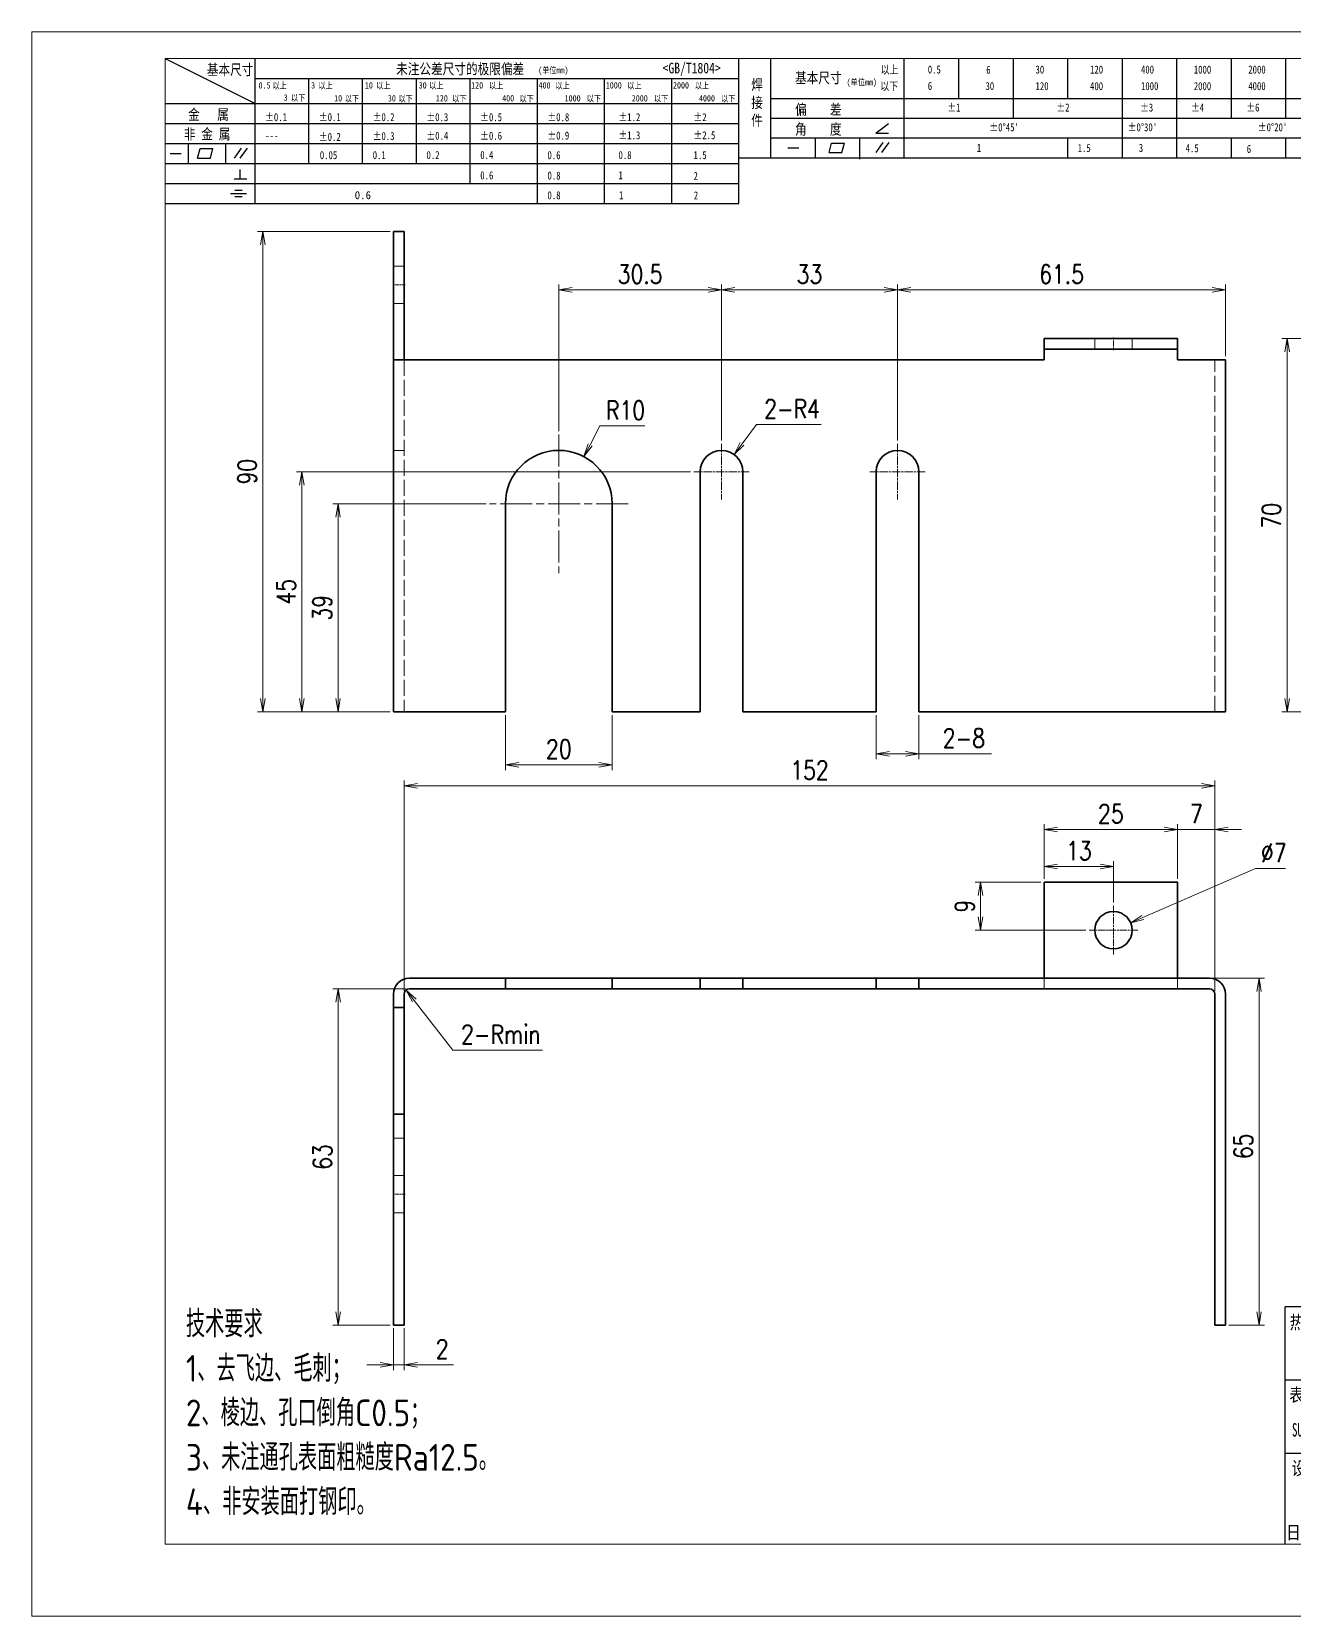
# Model space of a CAD drawing. Header units: inches. Extents: x 269 to 10986, y 1043 to 4337.
# Drawn here: x 8702.2 to 8938.9, y 3497.4 to 3794.4 of the extents above; entities that cross this region are included whole.
import ezdxf
from ezdxf.enums import TextEntityAlignment as Align

# ---------------------------------------------------------------- set-up
doc = ezdxf.new("R2010")
doc.units = ezdxf.units.IN
doc.header["$MEASUREMENT"] = 0
doc.linetypes.add('AM_ISO02W050x2', pattern=[3.75, 3, -0.75])
doc.linetypes.add('AM_ISO08W050x2', pattern=[9, 6, -0.75, 1.5, -0.75])
for name, color, linetype, lineweight in [('中心线', 2, 'AM_ISO08W050x2', 18), ('图框', 7, 'Continuous', 18), ('标注线', 3, 'Continuous', 18), ('粗实线', 7, 'Continuous', 35), ('虚线', 1, 'AM_ISO02W050x2', 18)]:
    doc.layers.add(name, color=color, linetype=linetype, lineweight=lineweight)
doc.layers.add('图\\M+19E79\\M+195B6\\M+18E9A', color=7, linetype='Continuous')
doc.layers.add('打印', color=7, linetype='Continuous', lineweight=15, plot=False)
doc.layers.add('打印-禁用', color=7, linetype='Continuous', lineweight=15, plot=False)
doc.styles.add('DIM', font='romans.shx', dxfattribs={"width": 0.8, "bigfont": 'bigfont.shx'})
doc.styles.add('国标', font='simfang.ttf', dxfattribs={"width": 0.8})
doc.styles.add('机械长仿宋', font='gbenor.shx', dxfattribs={"height": 1, "bigfont": 'gbcbig.shx'})
doc.dimstyles.new('XR 1-1$0', dxfattribs={"dimtxt": 3.5, "dimasz": 2.5, "dimexe": 1, "dimexo": 0.625, "dimgap": 1.2, "dimtad": 1, "dimzin": 9, "dimdsep": 46, "dimtxsty": 'DIM', "dimblk": 'OPEN', "dimcen": 0, "dimclrd": 8, "dimclre": 8, "dimclrt": 2, "dimazin": 2, "dimtfac": 0.5, "dimtmove": 0, "dimatfit": 3, "dimldrblk": 'OPEN', "dimfxl": 0, "dimtolj": 2, "dimlwd": 18, "dimlwe": 18, "dimarcsym": 0})
doc.dimstyles.new('XR 1-1$3', dxfattribs={"dimtxt": 3.5, "dimasz": 2.5, "dimexe": 1, "dimexo": 0.625, "dimgap": 1.2, "dimtad": 1, "dimtoh": 1, "dimdsep": 46, "dimtxsty": 'DIM', "dimblk": 'OPEN', "dimcen": 0, "dimclrd": 8, "dimclre": 8, "dimclrt": 2, "dimazin": 2, "dimtfac": 0.5, "dimtofl": 0, "dimtmove": 0, "dimatfit": 3, "dimldrblk": 'OPEN', "dimfxl": 0, "dimtolj": 2, "dimlwd": 18, "dimlwe": 18, "dimarcsym": 0})
doc.dimstyles.new('XR 1-1$4', dxfattribs={"dimtxt": 3.5, "dimasz": 2.5, "dimexe": 1, "dimexo": 0.625, "dimgap": 1.2, "dimtad": 1, "dimtoh": 1, "dimdsep": 46, "dimtxsty": 'DIM', "dimblk": 'OPEN', "dimcen": 0, "dimclrd": 8, "dimclre": 8, "dimclrt": 2, "dimazin": 2, "dimtfac": 0.5, "dimtofl": 0, "dimtmove": 0, "dimatfit": 3, "dimldrblk": 'OPEN', "dimfxl": 0, "dimtolj": 2, "dimlwd": 18, "dimlwe": 18, "dimarcsym": 0})

# ---------------------------------------------------------------- blocks, each defined once
blk = doc.blocks.new('GZDEH零件A3图框V01版')
at = {"layer": '图\\M+19E79\\M+195B6\\M+18E9A', "color": 9}
for p, q in [((2882.49, -1554.46), (2899.37, -1562.92)), ((2899.37, -1581.67), (2899.37, -1554.46)), ((2990.09, -1581.67), (2990.09, -1554.46)), ((2996.09, -1573.08), (2996.09, -1554.46)), ((3021.09, -1561.98), (3021.09, -1554.46)), ((3031.31, -1561.98), (3031.31, -1554.46)), ((3041.53, -1561.98), (3041.53, -1554.46)), ((3051.75, -1561.98), (3051.75, -1554.46)), ((3061.98, -1561.98), (3061.98, -1554.46)), ((3072.2, -1561.98), (3072.2, -1554.46)), ((3082.42, -1561.98), (3082.42, -1554.46)), ((3092.64, -1561.98), (3092.64, -1554.46)), ((2899.37, -1558.24), (2990.09, -1558.24)), ((2909.45, -1574.17), (2909.45, -1558.24)), ((2919.53, -1574.17), (2919.53, -1558.24)), ((2929.61, -1574.17), (2929.61, -1558.24)), ((2939.69, -1577.92), (2939.69, -1558.24)), ((2952.29, -1581.67), (2952.29, -1558.24)), ((2964.89, -1581.67), (2964.89, -1558.24)), ((2977.49, -1581.67), (2977.49, -1558.24)), ((2996.09, -1561.98), (3113.09, -1561.98)), ((3021.09, -1573.08), (3021.09, -1561.98)), ((3041.53, -1565.68), (3041.53, -1561.98)), ((3061.98, -1573.08), (3061.98, -1561.98)), ((3072.2, -1573.08), (3072.2, -1561.98)), ((3082.42, -1565.68), (3082.42, -1561.98)), ((3092.64, -1565.68), (3092.64, -1561.98)), ((2882.49, -1562.92), (2990.09, -1562.92)), ((2882.49, -1566.67), (2990.09, -1566.67)), ((2996.09, -1565.68), (3113.09, -1565.68)), ((3015.75, -1568.51), (3018.15, -1566.66)), ((2882.49, -1570.42), (2990.09, -1570.42)), ((2886.92, -1574.12), (2886.92, -1570.42)), ((2893.91, -1574.12), (2893.91, -1570.42)), ((2996.09, -1569.38), (3113.09, -1569.38)), ((3004.42, -1573.08), (3004.42, -1569.38)), ((3006.97, -1572.12), (3007.45, -1570.33)), ((3007.45, -1570.33), (3009.86, -1570.33)), ((3009.39, -1572.12), (3009.86, -1570.33)), ((3012.75, -1573.08), (3012.75, -1569.38)), ((3015.75, -1568.51), (3018.15, -1568.51)), ((3015.81, -1572.12), (3017.15, -1570.26)), ((3016.89, -1572.12), (3018.23, -1570.26)), ((3051.75, -1573.08), (3051.75, -1569.38)), ((3082.42, -1573.08), (3082.42, -1569.48)), ((3092.64, -1573.08), (3092.64, -1569.38)), ((2883.43, -1572.27), (2885.49, -1572.27)), ((2888.59, -1573.16), (2889.07, -1571.37)), ((2888.59, -1573.16), (2891, -1573.16)), ((2889.07, -1571.37), (2891.48, -1571.37)), ((2891, -1573.16), (2891.48, -1571.37)), ((2895.52, -1573.16), (2896.85, -1571.3)), ((2896.6, -1573.16), (2897.94, -1571.3)), ((2990.09, -1573.08), (3113.09, -1573.08)), ((2999.26, -1571.23), (3001.32, -1571.23)), ((3006.97, -1572.12), (3009.39, -1572.12)), ((3012.75, -1573.33), (3012.75, -1573.08)), ((2882.49, -1574.17), (2990.09, -1574.17)), ((2895.42, -1577.05), (2897.81, -1577.05)), ((2896.58, -1577.05), (2896.58, -1575.28)), ((2882.49, -1577.92), (2990.09, -1577.92)), ((2894.79, -1579.77), (2897.77, -1579.77)), ((2895.57, -1579.17), (2896.92, -1579.17)), ((2882.49, -1581.67), (2990.09, -1581.67)), ((2895.57, -1580.37), (2896.93, -1580.37)), ((3272.49, -1788.46), (3092.49, -1788.46)), ((3181.99, -1802.21), (3092.49, -1802.21)), ((3181.99, -1815.96), (3092.49, -1815.96))]:
    blk.add_line(p, q, dxfattribs=at)
at = {"layer": '图\\M+19E79\\M+195B6\\M+18E9A', "color": 7}
blk.add_line((3272.49, -1788.46), (3092.49, -1788.46), dxfattribs=at)
at = {"layer": '图\\M+19E79\\M+195B6\\M+18E9A', "color": 9, "linetype": 'Continuous'}
blk.add_line((3092.49, -1832.96), (3092.49, -1788.46), dxfattribs=at)
at = {"layer": '图框', "linetype": 'Continuous'}
for p, q in [((2882.49, -1554.46), (2882.49, -1832.96)), ((3272.49, -1554.46), (2882.49, -1554.46)), ((2882.49, -1832.96), (3272.49, -1832.96))]:
    blk.add_line(p, q, dxfattribs=at)
at = {"layer": '打印-禁用', "linetype": 'Continuous'}
for p, q in [((2857.49, -1549.46), (2857.49, -1846.46)), ((3277.49, -1549.46), (2857.49, -1549.46)), ((2857.49, -1846.46), (3277.49, -1846.46))]:
    blk.add_line(p, q, dxfattribs=at)
at = {"layer": '图\\M+19E79\\M+195B6\\M+18E9A', "color": 9, "style": '国标'}
for s, height, width, p in [('基本尺寸', 2, 0.8, (2890.33, -1557.58)), ('未注公差尺寸的极限偏差', 2, 0.8, (2925.81, -1557.44)), ('<GB/T1804>', 2, 0.8, (2975.78, -1557.27)), ('以上', 1.5, 0.8, (3016.64, -1557.33)), ('0.5', 1.5, 0.8, (3025.49, -1557.3)), ('6', 1.5, 0.8, (3036.45, -1557.34)), ('30', 1.5, 0.8, (3045.69, -1557.31)), ('120', 1.5, 0.8, (3055.91, -1557.31)), ('400', 1.5, 0.8, (3065.46, -1557.31)), ('1000', 1.5, 0.8, (3075.36, -1557.31)), ('2000', 1.5, 0.8, (3085.57, -1557.31)), ('30', 1.2, 0.8, (2930.04, -1560.11)), ('基本尺寸', 2, 0.8, (3000.6, -1559.1)), ('以下', 1.5, 0.8, (3016.58, -1560.43)), ('6', 1.5, 0.8, (3025.49, -1560.38)), ('30', 1.5, 0.8, (3036.31, -1560.39)), ('120', 1.5, 0.8, (3045.69, -1560.41)), ('400', 1.5, 0.8, (3055.91, -1560.41)), ('1000', 1.5, 0.8, (3065.46, -1560.41)), ('2000', 1.5, 0.8, (3075.36, -1560.41)), ('4000', 1.5, 0.8, (3085.57, -1560.41)), ('金   属', 2, 0.8, (2886.82, -1565.98)), ('±0.1', 1.5, 0.8, (2901.27, -1566.23)), ('±0.1', 1.5, 0.8, (2911.35, -1566.23)), ('±0.2', 1.5, 0.8, (2921.43, -1566.23)), ('±0.3', 1.5, 0.8, (2931.51, -1566.23)), ('±0.5', 1.5, 0.8, (2941.59, -1566.23)), ('±0.8', 1.5, 0.8, (2954.19, -1566.23)), ('±1.2', 1.5, 0.8, (2967.51, -1566.23)), ('±2', 1.5, 0.8, (2981.58, -1566.23)), ('偏    差', 2, 0.8, (3000.6, -1565.04)), ('±1', 1.5, 0.8, (3029.16, -1564.42)), ('±2', 1.5, 0.8, (3049.61, -1564.42)), ('±3', 1.5, 0.8, (3065.3, -1564.42)), ('±4', 1.5, 0.8, (3074.85, -1564.42)), ('±6', 1.5, 0.8, (3085.22, -1564.42)), ('非 金 属', 2, 0.8, (2886.02, -1569.65)), ('±0.3', 1.5, 0.8, (2921.43, -1569.77)), ('±0.4', 1.5, 0.8, (2931.51, -1569.71)), ('±0.6', 1.5, 0.8, (2941.59, -1569.71)), ('±0.9', 1.5, 0.8, (2954.19, -1569.68)), ('±1.3', 1.5, 0.8, (2967.51, -1569.62)), ('±2.5', 1.5, 0.8, (2981.58, -1569.61)), ('角    度', 2, 0.8, (3000.6, -1568.74)), ("±0%%D45'", 1.5, 0.8, (3037.06, -1568.12)), ("±0%%D30'", 1.5, 0.8, (3062.98, -1568.12)), ("±0%%D20'", 1.5, 0.8, (3087.38, -1568.12)), ('---', 1.5, 0.8, (2901.27, -1569.65)), ('±0.2', 1.5, 0.8, (2911.35, -1569.92)), ('1', 1.5, 0.8, (3034.69, -1571.98)), ('1.5', 1.5, 0.8, (3053.59, -1572.01)), ('3', 1.5, 0.8, (3065.05, -1571.98)), ('4.5', 1.5, 0.8, (3073.82, -1572.05)), ('6', 1.5, 0.8, (3085.28, -1572.19)), ('0.1', 1.5, 0.8, (2921.43, -1573.34)), ('0.2', 1.5, 0.8, (2931.51, -1573.33)), ('0.4', 1.5, 0.8, (2941.59, -1573.33)), ('0.6', 1.5, 0.8, (2954.19, -1573.35)), ('0.8', 1.5, 0.8, (2967.51, -1573.33)), ('1.5', 1.5, 0.8, (2981.58, -1573.34)), ('0.6', 1.5, 0.8, (2941.59, -1577.14)), ('0.8', 1.5, 0.8, (2954.19, -1577.17)), ('1', 1.5, 0.8, (2967.51, -1577.12)), ('2', 1.5, 0.8, (2981.58, -1577.26)), ('0.8', 1.5, 0.8, (2954.19, -1580.87)), ('1', 1.5, 0.8, (2967.59, -1580.86)), ('2', 1.5, 0.8, (2981.62, -1580.89)), ('热处理', 2.5, 0.8, (3093.35, -1792.61)), ('表面处理', 2.5, 0.8, (3093.27, -1806.21)), ('SURFACE TREATMENT', 2.5, 0.6, (3093.77, -1812.75))]:
    blk.add_text(s, height=height, dxfattribs=dict(at, width=width)).set_placement(p)
at = {"layer": '图\\M+19E79\\M+195B6\\M+18E9A', "color": 9, "lineweight": 15, "style": '国标', "width": 0.8}
for s, p in [('(单位mm)', (2952.44, -1557.27)), ('0.5', (2900.03, -1560.11)), ('以上', (2902.64, -1560.16)), ('3', (2909.88, -1560.11)), ('以上', (2911.25, -1560.16)), ('10', (2919.96, -1560.11)), ('以上', (2922.09, -1560.16)), ('以上', (2932.02, -1560.16)), ('120', (2939.88, -1560.11)), ('以上', (2943.21, -1560.16)), ('400', (2952.52, -1560.11)), ('以上', (2955.68, -1560.16)), ('1000', (2965.12, -1560.11)), ('以上', (2969.16, -1560.16)), ('2000', (2977.72, -1560.11)), ('以上', (2981.8, -1560.16)), ('(单位mm)', (3010.27, -1559.51)), ('3', (2904.73, -1562.41)), ('以下', (2906.1, -1562.46)), ('10', (2914.19, -1562.54)), ('以下', (2916.18, -1562.59)), ('30', (2924.27, -1562.54)), ('以下', (2926.26, -1562.59)), ('120', (2933.26, -1562.54)), ('以下', (2936.34, -1562.59)), ('400', (2945.7, -1562.54)), ('以下', (2948.94, -1562.59)), ('1000', (2957.41, -1562.54)), ('以下', (2961.54, -1562.59)), ('2000', (2969.99, -1562.54)), ('以下', (2974.14, -1562.59)), ('4000', (2982.59, -1562.54)), ('以下', (2986.74, -1562.59))]:
    blk.add_text(s, height=1.2, dxfattribs=at).set_placement(p)
at = {"layer": '图\\M+19E79\\M+195B6\\M+18E9A', "color": 9, "lineweight": 13, "style": '国标'}
blk.add_text('0.6', height=1.5, dxfattribs=at).set_placement((2918.05, -1580.85))
at = {"layer": '图\\M+19E79\\M+195B6\\M+18E9A', "color": 9, "style": '国标', "width": 0.8}
for s, p in [('设  计', (3097.79, -1819.96)), ('日期:', (3096.09, -1832))]:
    blk.add_text(s, height=2.5, dxfattribs=at).set_placement(p, align=Align.CENTER)
at = {"layer": '图\\M+19E79\\M+195B6\\M+18E9A', "color": 9, "style": '国标'}
for s, insert, char_height, width, attachment_point in [('焊\\P接\\P件', (2992.39, -1558.41), 2, 3.1877, 1), ('0.05', (2911.51, -1573.37), 1.5, 5.1982, 7)]:
    blk.add_mtext(s, dxfattribs=dict(at, insert=insert, char_height=char_height, width=width, attachment_point=attachment_point))
blk = doc.blocks.new('DEH A3')
at = {"layer": '图框'}
blk.add_blockref('GZDEH零件A3图框V01版', (-2857.49, 1846.46), dxfattribs=at)
blk = doc.blocks.new('_Open')
at = {"color": 0, "linetype": 'ByBlock', "lineweight": -2}
for p, q in [((-1, 0.17), (0, 0)), ((-1, -0.17), (0, 0)), ((0, 0), (-1, 0))]:
    blk.add_line(p, q, dxfattribs=at)
blk = doc.blocks.new('*D132')
at = {"layer": 'Defpoints', "color": 0, "transparency": 16777216}
for p in [(8745.5, 3756.88), (8769.98, 3756.88), (8769.98, 3666.88)]:
    blk.add_point(p, dxfattribs=at)
at = {"layer": '标注线', "color": 8, "lineweight": 18, "transparency": 16777216}
for p, q in [((8769.35, 3756.88), (8744.5, 3756.88)), ((8745.5, 3669.38), (8745.5, 3754.38)), ((8769.35, 3666.88), (8744.5, 3666.88))]:
    blk.add_line(p, q, dxfattribs=at)
at = {"layer": '标注线', "color": 8, "lineweight": 18, "transparency": 16777216, "xscale": 2.5, "yscale": 2.5, "zscale": 2.5}
for p, rotation in [((8745.5, 3756.88), 90), ((8745.5, 3666.88), 270)]:
    blk.add_blockref('_Open', p, dxfattribs=dict(at, rotation=rotation))
at = {"layer": '标注线', "color": 2, "transparency": 16777216, "insert": (8742.55, 3711.88), "char_height": 3.5, "attachment_point": 5, "rotation": 90, "style": 'DIM'}
blk.add_mtext('\\A2;90', dxfattribs=at)
blk = doc.blocks.new('*D133')
at = {"layer": 'Defpoints', "color": 0, "transparency": 16777216}
for p in [(8769.98, 3551.95), (8771.98, 3551.95), (8769.98, 3544.48)]:
    blk.add_point(p, dxfattribs=at)
at = {"layer": '标注线', "color": 8, "lineweight": 18, "transparency": 16777216}
for p, q in [((8769.98, 3551.33), (8769.98, 3543.48)), ((8771.98, 3551.33), (8771.98, 3543.48)), ((8767.48, 3544.48), (8764.98, 3544.48)), ((8769.98, 3544.48), (8771.98, 3544.48)), ((8774.48, 3544.48), (8781.24, 3544.48))]:
    blk.add_line(p, q, dxfattribs=at)
at = {"layer": '标注线', "color": 8, "lineweight": 18, "transparency": 16777216, "xscale": 2.5, "yscale": 2.5, "zscale": 2.5}
blk.add_blockref('_Open', (8769.98, 3544.48), dxfattribs=at)
at = {"layer": '标注线', "color": 8, "lineweight": 18, "transparency": 16777216, "xscale": 2.5, "yscale": 2.5, "zscale": 2.5, "rotation": 180}
blk.add_blockref('_Open', (8771.98, 3544.48), dxfattribs=at)
at = {"layer": '标注线', "color": 2, "transparency": 16777216, "insert": (8779.11, 3547.43), "char_height": 3.5, "attachment_point": 5, "style": 'DIM'}
blk.add_mtext('\\A2;2', dxfattribs=at)
blk = doc.blocks.new('*D134')
at = {"layer": 'Defpoints', "color": 0, "transparency": 16777216}
for p in [(8759.61, 3614.95), (8772.98, 3614.95), (8769.98, 3551.95)]:
    blk.add_point(p, dxfattribs=at)
at = {"layer": '标注线', "color": 8, "lineweight": 18, "transparency": 16777216}
for p, q in [((8772.35, 3614.95), (8758.61, 3614.95)), ((8759.61, 3554.45), (8759.61, 3612.45)), ((8769.35, 3551.95), (8758.61, 3551.95))]:
    blk.add_line(p, q, dxfattribs=at)
at = {"layer": '标注线', "color": 8, "lineweight": 18, "transparency": 16777216, "xscale": 2.5, "yscale": 2.5, "zscale": 2.5}
for p, rotation in [((8759.61, 3614.95), 90), ((8759.61, 3551.95), 270)]:
    blk.add_blockref('_Open', p, dxfattribs=dict(at, rotation=rotation))
at = {"layer": '标注线', "color": 2, "transparency": 16777216, "insert": (8756.66, 3583.45), "char_height": 3.5, "attachment_point": 5, "rotation": 90, "style": 'DIM'}
blk.add_mtext('\\A2;63', dxfattribs=at)
blk = doc.blocks.new('*D135')
at = {"layer": 'Defpoints', "color": 0, "transparency": 16777216}
for p in [(8771.98, 3652.99), (8771.98, 3613.95), (8923.98, 3613.95)]:
    blk.add_point(p, dxfattribs=at)
at = {"layer": '标注线', "color": 8, "lineweight": 18, "transparency": 16777216}
for p, q in [((8771.98, 3614.58), (8771.98, 3653.99)), ((8923.98, 3614.58), (8923.98, 3653.99)), ((8921.48, 3652.99), (8774.48, 3652.99))]:
    blk.add_line(p, q, dxfattribs=at)
at = {"layer": '标注线', "color": 8, "lineweight": 18, "transparency": 16777216, "xscale": 2.5, "yscale": 2.5, "zscale": 2.5, "rotation": 180}
blk.add_blockref('_Open', (8771.98, 3652.99), dxfattribs=at)
at = {"layer": '标注线', "color": 8, "lineweight": 18, "transparency": 16777216, "xscale": 2.5, "yscale": 2.5, "zscale": 2.5}
blk.add_blockref('_Open', (8923.98, 3652.99), dxfattribs=at)
at = {"layer": '标注线', "color": 2, "transparency": 16777216, "insert": (8847.98, 3655.94), "char_height": 3.5, "attachment_point": 5, "style": 'DIM'}
blk.add_mtext('\\A2;152', dxfattribs=at)
blk = doc.blocks.new('*D136')
at = {"layer": 'Defpoints', "color": 0, "transparency": 16777216}
for p in [(8922.98, 3616.95), (8932.26, 3616.95), (8925.98, 3551.95)]:
    blk.add_point(p, dxfattribs=at)
at = {"layer": '标注线', "color": 8, "lineweight": 18, "transparency": 16777216}
for p, q in [((8923.6, 3616.95), (8933.26, 3616.95)), ((8932.26, 3554.45), (8932.26, 3614.45)), ((8926.6, 3551.95), (8933.26, 3551.95))]:
    blk.add_line(p, q, dxfattribs=at)
at = {"layer": '标注线', "color": 8, "lineweight": 18, "transparency": 16777216, "xscale": 2.5, "yscale": 2.5, "zscale": 2.5}
for p, rotation in [((8932.26, 3616.95), 90), ((8932.26, 3551.95), 270)]:
    blk.add_blockref('_Open', p, dxfattribs=dict(at, rotation=rotation))
at = {"layer": '标注线', "color": 2, "transparency": 16777216, "insert": (8929.31, 3585.45), "char_height": 3.5, "attachment_point": 5, "rotation": 90, "style": 'DIM'}
blk.add_mtext('\\A2;65', dxfattribs=at)
blk = doc.blocks.new('*D139')
at = {"layer": 'Defpoints', "color": 0, "transparency": 16777216}
for p in [(8952.62, 3736.88), (8937.53, 3666.88), (8970.62, 3666.88)]:
    blk.add_point(p, dxfattribs=at)
at = {"layer": '标注线', "color": 8, "lineweight": 18, "transparency": 16777216}
for p, q in [((8951.99, 3736.88), (8936.53, 3736.88)), ((8937.53, 3734.38), (8937.53, 3669.38)), ((8969.99, 3666.88), (8936.53, 3666.88))]:
    blk.add_line(p, q, dxfattribs=at)
at = {"layer": '标注线', "color": 8, "lineweight": 18, "transparency": 16777216, "xscale": 2.5, "yscale": 2.5, "zscale": 2.5}
for p, rotation in [((8937.53, 3736.88), 90), ((8937.53, 3666.88), 270)]:
    blk.add_blockref('_Open', p, dxfattribs=dict(at, rotation=rotation))
at = {"layer": '标注线', "color": 2, "transparency": 16777216, "insert": (8934.58, 3703.65), "char_height": 3.5, "attachment_point": 5, "rotation": 90, "style": 'DIM'}
blk.add_mtext('\\A2;70', dxfattribs=at)
blk = doc.blocks.new('*D140')
at = {"layer": 'Defpoints', "color": 0, "transparency": 16777216}
for p in [(8916.98, 3644.83), (8916.98, 3634.95), (8923.98, 3613.95)]:
    blk.add_point(p, dxfattribs=at)
at = {"layer": '标注线', "color": 8, "lineweight": 18, "transparency": 16777216}
for p, q in [((8914.48, 3644.83), (8911.98, 3644.83)), ((8916.98, 3635.58), (8916.98, 3645.83)), ((8923.98, 3644.83), (8916.98, 3644.83)), ((8923.98, 3614.58), (8923.98, 3645.83)), ((8926.48, 3644.83), (8928.98, 3644.83))]:
    blk.add_line(p, q, dxfattribs=at)
at = {"layer": '标注线', "color": 8, "lineweight": 18, "transparency": 16777216, "xscale": 2.5, "yscale": 2.5, "zscale": 2.5}
blk.add_blockref('_Open', (8916.98, 3644.83), dxfattribs=at)
at = {"layer": '标注线', "color": 8, "lineweight": 18, "transparency": 16777216, "xscale": 2.5, "yscale": 2.5, "zscale": 2.5, "rotation": 180}
blk.add_blockref('_Open', (8923.98, 3644.83), dxfattribs=at)
at = {"layer": '标注线', "color": 2, "transparency": 16777216, "insert": (8920.48, 3647.78), "char_height": 3.5, "attachment_point": 5, "style": 'DIM'}
blk.add_mtext('\\A2;7', dxfattribs=at)
blk = doc.blocks.new('*D141')
at = {"layer": 'Defpoints', "color": 0, "transparency": 16777216}
for p in [(8891.98, 3644.83), (8891.98, 3634.95), (8916.98, 3634.95)]:
    blk.add_point(p, dxfattribs=at)
at = {"layer": '标注线', "color": 8, "lineweight": 18, "transparency": 16777216}
for p, q in [((8891.98, 3635.58), (8891.98, 3645.83)), ((8914.48, 3644.83), (8894.48, 3644.83)), ((8916.98, 3635.58), (8916.98, 3645.83))]:
    blk.add_line(p, q, dxfattribs=at)
at = {"layer": '标注线', "color": 8, "lineweight": 18, "transparency": 16777216, "xscale": 2.5, "yscale": 2.5, "zscale": 2.5, "rotation": 180}
blk.add_blockref('_Open', (8891.98, 3644.83), dxfattribs=at)
at = {"layer": '标注线', "color": 8, "lineweight": 18, "transparency": 16777216, "xscale": 2.5, "yscale": 2.5, "zscale": 2.5}
blk.add_blockref('_Open', (8916.98, 3644.83), dxfattribs=at)
at = {"layer": '标注线', "color": 2, "transparency": 16777216, "insert": (8904.48, 3647.78), "char_height": 3.5, "attachment_point": 5, "style": 'DIM'}
blk.add_mtext('\\A2;25', dxfattribs=at)
blk = doc.blocks.new('*D142')
at = {"layer": 'Defpoints', "color": 0, "transparency": 16777216}
for p in [(8891.98, 3634.95), (8880.02, 3625.95), (8900.43, 3625.95)]:
    blk.add_point(p, dxfattribs=at)
at = {"layer": '标注线', "color": 8, "lineweight": 18, "transparency": 16777216}
for p, q in [((8891.35, 3634.95), (8879.02, 3634.95)), ((8880.02, 3632.45), (8880.02, 3628.45)), ((8899.8, 3625.95), (8879.02, 3625.95))]:
    blk.add_line(p, q, dxfattribs=at)
at = {"layer": '标注线', "color": 8, "lineweight": 18, "transparency": 16777216, "xscale": 2.5, "yscale": 2.5, "zscale": 2.5}
for p, rotation in [((8880.02, 3634.95), 90), ((8880.02, 3625.95), 270)]:
    blk.add_blockref('_Open', p, dxfattribs=dict(at, rotation=rotation))
at = {"layer": '标注线', "color": 2, "transparency": 16777216, "insert": (8877.07, 3630.45), "char_height": 3.5, "attachment_point": 5, "rotation": 90, "style": 'DIM'}
blk.add_mtext('\\A2;9', dxfattribs=at)
blk = doc.blocks.new('*D143')
at = {"layer": 'Defpoints', "color": 0, "transparency": 16777216}
for p in [(8891.98, 3637.9), (8891.98, 3634.95), (8904.98, 3630.5)]:
    blk.add_point(p, dxfattribs=at)
at = {"layer": '标注线', "color": 8, "lineweight": 18, "transparency": 16777216}
for p, q in [((8891.98, 3635.58), (8891.98, 3638.9)), ((8904.98, 3631.13), (8904.98, 3638.9)), ((8902.48, 3637.9), (8894.48, 3637.9))]:
    blk.add_line(p, q, dxfattribs=at)
at = {"layer": '标注线', "color": 8, "lineweight": 18, "transparency": 16777216, "xscale": 2.5, "yscale": 2.5, "zscale": 2.5, "rotation": 180}
blk.add_blockref('_Open', (8891.98, 3637.9), dxfattribs=at)
at = {"layer": '标注线', "color": 8, "lineweight": 18, "transparency": 16777216, "xscale": 2.5, "yscale": 2.5, "zscale": 2.5}
blk.add_blockref('_Open', (8904.98, 3637.9), dxfattribs=at)
at = {"layer": '标注线', "color": 2, "transparency": 16777216, "insert": (8898.48, 3640.85), "char_height": 3.5, "attachment_point": 5, "style": 'DIM'}
blk.add_mtext('\\A2;13', dxfattribs=at)
blk = doc.blocks.new('*D151')
at = {"layer": 'Defpoints', "color": 0, "transparency": 16777216}
for p in [(8925.98, 3745.96), (8925.98, 3732.88), (8864.48, 3717.08)]:
    blk.add_point(p, dxfattribs=at)
at = {"layer": '标注线', "color": 8, "lineweight": 18, "transparency": 16777216}
for p, q in [((8864.48, 3717.71), (8864.48, 3746.96)), ((8866.98, 3745.96), (8923.48, 3745.96)), ((8925.98, 3733.51), (8925.98, 3746.96))]:
    blk.add_line(p, q, dxfattribs=at)
at = {"layer": '标注线', "color": 8, "lineweight": 18, "transparency": 16777216, "xscale": 2.5, "yscale": 2.5, "zscale": 2.5, "rotation": 180}
blk.add_blockref('_Open', (8864.48, 3745.96), dxfattribs=at)
at = {"layer": '标注线', "color": 8, "lineweight": 18, "transparency": 16777216, "xscale": 2.5, "yscale": 2.5, "zscale": 2.5}
blk.add_blockref('_Open', (8925.98, 3745.96), dxfattribs=at)
at = {"layer": '标注线', "color": 2, "transparency": 16777216, "insert": (8895.23, 3748.91), "char_height": 3.5, "attachment_point": 5, "style": 'DIM'}
blk.add_mtext('\\A2;61.5', dxfattribs=at)
blk = doc.blocks.new('*D152')
at = {"layer": 'Defpoints', "color": 0, "transparency": 16777216}
for p in [(8831.48, 3745.96), (8831.48, 3717.08), (8864.48, 3717.08)]:
    blk.add_point(p, dxfattribs=at)
at = {"layer": '标注线', "color": 8, "lineweight": 18, "transparency": 16777216}
for p, q in [((8831.48, 3717.71), (8831.48, 3746.96)), ((8861.98, 3745.96), (8833.98, 3745.96)), ((8864.48, 3717.71), (8864.48, 3746.96))]:
    blk.add_line(p, q, dxfattribs=at)
at = {"layer": '标注线', "color": 8, "lineweight": 18, "transparency": 16777216, "xscale": 2.5, "yscale": 2.5, "zscale": 2.5, "rotation": 180}
blk.add_blockref('_Open', (8831.48, 3745.96), dxfattribs=at)
at = {"layer": '标注线', "color": 8, "lineweight": 18, "transparency": 16777216, "xscale": 2.5, "yscale": 2.5, "zscale": 2.5}
blk.add_blockref('_Open', (8864.48, 3745.96), dxfattribs=at)
at = {"layer": '标注线', "color": 2, "transparency": 16777216, "insert": (8847.98, 3748.91), "char_height": 3.5, "attachment_point": 5, "style": 'DIM'}
blk.add_mtext('\\A2;33', dxfattribs=at)
blk = doc.blocks.new('*D153')
at = {"layer": 'Defpoints', "color": 0, "transparency": 16777216}
for p in [(8800.98, 3745.96), (8800.98, 3718.88), (8831.48, 3720.03)]:
    blk.add_point(p, dxfattribs=at)
at = {"layer": '标注线', "color": 8, "lineweight": 18, "transparency": 16777216}
for p, q in [((8800.98, 3719.51), (8800.98, 3746.96)), ((8828.98, 3745.96), (8803.48, 3745.96)), ((8831.48, 3720.66), (8831.48, 3746.96))]:
    blk.add_line(p, q, dxfattribs=at)
at = {"layer": '标注线', "color": 8, "lineweight": 18, "transparency": 16777216, "xscale": 2.5, "yscale": 2.5, "zscale": 2.5, "rotation": 180}
blk.add_blockref('_Open', (8800.98, 3745.96), dxfattribs=at)
at = {"layer": '标注线', "color": 8, "lineweight": 18, "transparency": 16777216, "xscale": 2.5, "yscale": 2.5, "zscale": 2.5}
blk.add_blockref('_Open', (8831.48, 3745.96), dxfattribs=at)
at = {"layer": '标注线', "color": 2, "transparency": 16777216, "insert": (8816.23, 3748.91), "char_height": 3.5, "attachment_point": 5, "style": 'DIM'}
blk.add_mtext('\\A2;30.5', dxfattribs=at)
blk = doc.blocks.new('*D154')
at = {"layer": 'Defpoints', "color": 0, "transparency": 16777216}
for p in [(8787.98, 3705.88), (8759.59, 3666.88), (8769.98, 3666.88)]:
    blk.add_point(p, dxfattribs=at)
at = {"layer": '标注线', "color": 8, "lineweight": 18, "transparency": 16777216}
for p, q in [((8787.35, 3705.88), (8758.59, 3705.88)), ((8759.59, 3703.38), (8759.59, 3669.38)), ((8769.35, 3666.88), (8758.59, 3666.88))]:
    blk.add_line(p, q, dxfattribs=at)
at = {"layer": '标注线', "color": 8, "lineweight": 18, "transparency": 16777216, "xscale": 2.5, "yscale": 2.5, "zscale": 2.5}
for p, rotation in [((8759.59, 3705.88), 90), ((8759.59, 3666.88), 270)]:
    blk.add_blockref('_Open', p, dxfattribs=dict(at, rotation=rotation))
at = {"layer": '标注线', "color": 2, "transparency": 16777216, "insert": (8756.64, 3686.38), "char_height": 3.5, "attachment_point": 5, "rotation": 90, "style": 'DIM'}
blk.add_mtext('\\A2;39', dxfattribs=at)
blk = doc.blocks.new('*D155')
at = {"layer": 'Defpoints', "color": 0, "transparency": 16777216}
for p in [(8826.28, 3711.88), (8752.79, 3666.88), (8765.8, 3666.88)]:
    blk.add_point(p, dxfattribs=at)
at = {"layer": '标注线', "color": 8, "lineweight": 18, "transparency": 16777216}
for p, q in [((8825.65, 3711.88), (8751.79, 3711.88)), ((8752.79, 3709.38), (8752.79, 3669.38)), ((8765.17, 3666.88), (8751.79, 3666.88))]:
    blk.add_line(p, q, dxfattribs=at)
at = {"layer": '标注线', "color": 8, "lineweight": 18, "transparency": 16777216, "xscale": 2.5, "yscale": 2.5, "zscale": 2.5}
for p, rotation in [((8752.79, 3711.88), 90), ((8752.79, 3666.88), 270)]:
    blk.add_blockref('_Open', p, dxfattribs=dict(at, rotation=rotation))
at = {"layer": '标注线', "color": 2, "transparency": 16777216, "insert": (8749.84, 3689.38), "char_height": 3.5, "attachment_point": 5, "rotation": 90, "style": 'DIM'}
blk.add_mtext('\\A2;45', dxfattribs=at)
blk = doc.blocks.new('*D156')
at = {"layer": 'Defpoints', "color": 0, "transparency": 16777216}
for p in [(8805.66, 3714.72), (8800.98, 3705.88)]:
    blk.add_point(p, dxfattribs=at)
at = {"layer": '标注线', "color": 8, "lineweight": 18, "transparency": 16777216}
for p, q in [((8808.7, 3720.45), (8806.83, 3716.92)), ((8817.1, 3720.45), (8808.7, 3720.45))]:
    blk.add_line(p, q, dxfattribs=at)
at = {"layer": '标注线', "color": 8, "lineweight": 18, "transparency": 16777216, "xscale": 2.5, "yscale": 2.5, "zscale": 2.5, "rotation": 242.079123897145}
blk.add_blockref('_Open', (8805.66, 3714.72), dxfattribs=at)
at = {"layer": '标注线', "color": 2, "transparency": 16777216, "insert": (8813.5, 3723.4), "char_height": 3.5, "attachment_point": 5, "style": 'DIM'}
blk.add_mtext('\\A2;R10', dxfattribs=at)
blk = doc.blocks.new('*D157')
at = {"layer": 'Defpoints', "color": 0, "transparency": 16777216}
for p in [(8833.86, 3715.09), (8831.48, 3711.88)]:
    blk.add_point(p, dxfattribs=at)
at = {"layer": '标注线', "color": 8, "lineweight": 18, "transparency": 16777216}
for p, q in [((8838.04, 3720.73), (8835.35, 3717.1)), ((8850.17, 3720.73), (8838.04, 3720.73))]:
    blk.add_line(p, q, dxfattribs=at)
at = {"layer": '标注线', "color": 8, "lineweight": 18, "transparency": 16777216, "xscale": 2.5, "yscale": 2.5, "zscale": 2.5, "rotation": 233.440827951531}
blk.add_blockref('_Open', (8833.86, 3715.09), dxfattribs=at)
at = {"layer": '标注线', "color": 2, "transparency": 16777216, "insert": (8844.7, 3723.68), "char_height": 3.5, "attachment_point": 5, "style": 'DIM'}
blk.add_mtext('\\A2;{\\Fromans,bigfont|c134;2-}R4', dxfattribs=at)
blk = doc.blocks.new('*D158')
at = {"layer": 'Defpoints', "color": 0, "transparency": 16777216}
for p in [(8860.48, 3666.88), (8868.48, 3666.88), (8860.48, 3659.02)]:
    blk.add_point(p, dxfattribs=at)
at = {"layer": '标注线', "color": 8, "lineweight": 18, "transparency": 16777216}
for p, q in [((8860.48, 3666.26), (8860.48, 3658.02)), ((8868.48, 3666.26), (8868.48, 3658.02)), ((8862.98, 3659.02), (8865.98, 3659.02)), ((8868.48, 3659.02), (8882.12, 3659.02))]:
    blk.add_line(p, q, dxfattribs=at)
at = {"layer": '标注线', "color": 8, "lineweight": 18, "transparency": 16777216, "xscale": 2.5, "yscale": 2.5, "zscale": 2.5, "rotation": 180}
blk.add_blockref('_Open', (8860.48, 3659.02), dxfattribs=at)
at = {"layer": '标注线', "color": 8, "lineweight": 18, "transparency": 16777216, "xscale": 2.5, "yscale": 2.5, "zscale": 2.5}
blk.add_blockref('_Open', (8868.48, 3659.02), dxfattribs=at)
at = {"layer": '标注线', "color": 2, "transparency": 16777216, "insert": (8876.92, 3661.97), "char_height": 3.5, "attachment_point": 5, "style": 'DIM'}
blk.add_mtext('\\A2;{\\Fromans,bigfont|c134;2-}8', dxfattribs=at)
blk = doc.blocks.new('*D159')
at = {"layer": 'Defpoints', "color": 0, "transparency": 16777216}
for p in [(8790.98, 3666.88), (8810.98, 3666.88), (8790.98, 3656.94)]:
    blk.add_point(p, dxfattribs=at)
at = {"layer": '标注线', "color": 8, "lineweight": 18, "transparency": 16777216}
for p, q in [((8790.98, 3666.26), (8790.98, 3655.94)), ((8810.98, 3666.26), (8810.98, 3655.94)), ((8808.48, 3656.94), (8793.48, 3656.94))]:
    blk.add_line(p, q, dxfattribs=at)
at = {"layer": '标注线', "color": 8, "lineweight": 18, "transparency": 16777216, "xscale": 2.5, "yscale": 2.5, "zscale": 2.5, "rotation": 180}
blk.add_blockref('_Open', (8790.98, 3656.94), dxfattribs=at)
at = {"layer": '标注线', "color": 8, "lineweight": 18, "transparency": 16777216, "xscale": 2.5, "yscale": 2.5, "zscale": 2.5}
blk.add_blockref('_Open', (8810.98, 3656.94), dxfattribs=at)
at = {"layer": '标注线', "color": 2, "transparency": 16777216, "insert": (8800.98, 3659.89), "char_height": 3.5, "attachment_point": 5, "style": 'DIM'}
blk.add_mtext('\\A2;20', dxfattribs=at)
blk = doc.blocks.new('*D160')
at = {"layer": 'Defpoints', "color": 0, "transparency": 16777216}
for p in [(8772.36, 3614.74), (8772.98, 3613.95)]:
    blk.add_point(p, dxfattribs=at)
at = {"layer": '标注线', "color": 8, "lineweight": 18, "transparency": 16777216}
for p, q in [((8781.1, 3603.48), (8773.89, 3612.77)), ((8797.9, 3603.48), (8781.1, 3603.48))]:
    blk.add_line(p, q, dxfattribs=at)
at = {"layer": '标注线', "color": 8, "lineweight": 18, "transparency": 16777216, "xscale": 2.5, "yscale": 2.5, "zscale": 2.5, "rotation": 127.7825784768343}
blk.add_blockref('_Open', (8772.36, 3614.74), dxfattribs=at)
at = {"layer": '标注线', "color": 2, "transparency": 16777216, "insert": (8790.1, 3606.43), "char_height": 3.5, "attachment_point": 5, "style": 'DIM'}
blk.add_mtext('\\A2;{\\Fromans,bigfont|c134;2-Rmin}', dxfattribs=at)
blk = doc.blocks.new('*D163')
at = {"layer": 'Defpoints', "color": 0, "transparency": 16777216}
for p in [(8908.19, 3627.34), (8901.76, 3624.56)]:
    blk.add_point(p, dxfattribs=at)
at = {"layer": '标注线', "color": 8, "lineweight": 18, "transparency": 16777216}
for p, q in [((8931.62, 3637.5), (8910.48, 3628.34)), ((8937.22, 3637.5), (8931.62, 3637.5))]:
    blk.add_line(p, q, dxfattribs=at)
at = {"layer": '标注线', "color": 8, "lineweight": 18, "transparency": 16777216, "xscale": 2.5, "yscale": 2.5, "zscale": 2.5, "rotation": 203.4440529807317}
blk.add_blockref('_Open', (8908.19, 3627.34), dxfattribs=at)
at = {"layer": '标注线', "color": 2, "transparency": 16777216, "insert": (8935.02, 3640.45), "char_height": 3.5, "attachment_point": 5, "style": 'DIM'}
blk.add_mtext('\\A2;∅7', dxfattribs=at)

msp = doc.modelspace()

# ---------------------------------------------------------------- linework, layer by layer
at = {"layer": '中心线', "ltscale": 0.060015}
for p, q in [((8772.175, 3746.88), (8769.775, 3746.88)), ((8772.175, 3705.88), (8769.775, 3705.88)), ((8772.175, 3576.451), (8769.775, 3576.451))]:
    msp.add_line(p, q, dxfattribs=at)
at = {"layer": '中心线', "ltscale": 0.06}
msp.add_line((8904.975, 3734.68), (8904.975, 3737.08), dxfattribs=at)
at = {"layer": '中心线'}
for p, q in [((8800.975, 3718.88), (8800.975, 3692.88)), ((8813.975, 3705.88), (8787.975, 3705.88))]:
    msp.add_line(p, q, dxfattribs=at)
at = {"layer": '中心线', "ltscale": 0.26}
for p, q in [((8831.475, 3717.08), (8831.475, 3706.68)), ((8864.475, 3717.08), (8864.475, 3706.68)), ((8836.675, 3711.88), (8826.275, 3711.88)), ((8869.675, 3711.88), (8859.275, 3711.88))]:
    msp.add_line(p, q, dxfattribs=at)
at = {"layer": '中心线', "ltscale": 0.2275}
for p, q in [((8904.975, 3630.501), (8904.975, 3621.401)), ((8909.525, 3625.951), (8900.425, 3625.951))]:
    msp.add_line(p, q, dxfattribs=at)
at = {"layer": '打印'}
msp.add_lwpolyline([(8702.155, 3794.354), (9122.155, 3794.354), (9122.155, 3497.354), (8702.155, 3497.354)], close=True, dxfattribs=at)
at = {"layer": '粗实线', "ltscale": 0.05}
for p, q in [((8769.975, 3756.88), (8771.975, 3756.88)), ((8891.975, 3734.88), (8891.975, 3736.88)), ((8916.975, 3734.88), (8916.975, 3736.88)), ((8790.975, 3614.951), (8790.975, 3616.951)), ((8810.975, 3614.951), (8810.975, 3616.951)), ((8827.475, 3614.951), (8827.475, 3616.951)), ((8835.475, 3616.951), (8835.475, 3614.951)), ((8860.475, 3614.951), (8860.475, 3616.951)), ((8868.475, 3616.951), (8868.475, 3614.951)), ((8771.975, 3611.451), (8769.975, 3611.451)), ((8771.975, 3591.451), (8769.975, 3591.451)), ((8771.975, 3551.951), (8769.975, 3551.951)), ((8923.975, 3551.951), (8925.975, 3551.951))]:
    msp.add_line(p, q, dxfattribs=at)
at = {"layer": '粗实线'}
for p, q in [((8769.975, 3732.88), (8769.975, 3756.88)), ((8771.975, 3732.88), (8771.975, 3756.88)), ((8891.975, 3736.88), (8916.975, 3736.88)), ((8916.975, 3734.88), (8891.975, 3734.88)), ((8769.975, 3666.88), (8769.975, 3732.88)), ((8772.975, 3732.88), (8891.975, 3732.88)), ((8925.975, 3666.88), (8925.975, 3732.88)), ((8827.475, 3666.88), (8827.475, 3711.88)), ((8835.475, 3666.88), (8835.475, 3711.88)), ((8860.475, 3666.88), (8860.475, 3711.88)), ((8868.475, 3666.88), (8868.475, 3711.88)), ((8790.975, 3666.88), (8790.975, 3705.88)), ((8810.975, 3705.88), (8810.975, 3666.88)), ((8860.475, 3666.88), (8835.475, 3666.88)), ((8868.475, 3666.88), (8922.975, 3666.88)), ((8916.975, 3634.951), (8891.975, 3634.951)), ((8810.975, 3616.951), (8790.975, 3616.951)), ((8790.975, 3614.951), (8810.975, 3614.951)), ((8860.475, 3616.951), (8835.475, 3616.951)), ((8835.475, 3614.951), (8860.475, 3614.951)), ((8868.475, 3616.951), (8922.975, 3616.951)), ((8922.975, 3614.951), (8868.475, 3614.951)), ((8923.975, 3613.951), (8923.975, 3551.951)), ((8925.975, 3551.951), (8925.975, 3613.951)), ((8769.975, 3611.451), (8769.975, 3591.451)), ((8771.975, 3591.451), (8771.975, 3611.451)), ((8769.975, 3591.451), (8769.975, 3551.951)), ((8771.975, 3591.451), (8771.975, 3551.951))]:
    msp.add_line(p, q, dxfattribs=at)
at = {"layer": '粗实线', "ltscale": 0.025}
for p, q in [((8891.975, 3733.88), (8891.975, 3734.88)), ((8891.975, 3733.88), (8891.975, 3732.88)), ((8916.975, 3733.88), (8916.975, 3734.88)), ((8916.975, 3733.88), (8916.975, 3732.88)), ((8891.975, 3616.951), (8891.975, 3617.951)), ((8916.975, 3616.951), (8916.975, 3617.951))]:
    msp.add_line(p, q, dxfattribs=at)
at = {"layer": '粗实线', "ltscale": 0.075}
for p, q in [((8772.975, 3732.88), (8769.975, 3732.88)), ((8925.975, 3732.88), (8922.975, 3732.88)), ((8769.975, 3666.88), (8772.975, 3666.88)), ((8925.975, 3666.88), (8922.975, 3666.88))]:
    msp.add_line(p, q, dxfattribs=at)
at = {"layer": '粗实线', "ltscale": 0.15}
msp.add_line((8916.975, 3732.88), (8922.975, 3732.88), dxfattribs=at)
at = {"layer": '粗实线', "ltscale": 0.45}
for p, q in [((8790.975, 3666.88), (8772.975, 3666.88)), ((8790.975, 3616.951), (8772.975, 3616.951)), ((8772.975, 3614.951), (8790.975, 3614.951))]:
    msp.add_line(p, q, dxfattribs=at)
at = {"layer": '粗实线', "ltscale": 0.4125}
for p, q in [((8827.475, 3666.88), (8810.975, 3666.88)), ((8827.475, 3616.951), (8810.975, 3616.951)), ((8810.975, 3614.951), (8827.475, 3614.951))]:
    msp.add_line(p, q, dxfattribs=at)
at = {"layer": '粗实线', "ltscale": 0.425}
for p, q in [((8891.975, 3617.951), (8891.975, 3634.951)), ((8916.975, 3617.951), (8916.975, 3634.951))]:
    msp.add_line(p, q, dxfattribs=at)
at = {"layer": '粗实线', "ltscale": 0.2}
for p, q in [((8827.475, 3616.951), (8835.475, 3616.951)), ((8827.475, 3614.951), (8835.475, 3614.951)), ((8860.475, 3616.951), (8868.475, 3616.951)), ((8860.475, 3614.951), (8868.475, 3614.951))]:
    msp.add_line(p, q, dxfattribs=at)
at = {"layer": '粗实线', "ltscale": 0.0625}
for p, q in [((8769.975, 3613.951), (8769.975, 3611.451)), ((8771.975, 3613.951), (8771.975, 3611.451))]:
    msp.add_line(p, q, dxfattribs=at)
at = {"layer": '粗实线'}
msp.add_circle((8904.975, 3625.951), 3.5, dxfattribs=at)
for centre, radius, start, end in [((8800.975, 3705.88), 10, 0, 180), ((8831.475, 3711.88), 4, 0, 180), ((8864.475, 3711.88), 4, 0, 180), ((8772.975, 3613.951), 3, 90, 180), ((8772.975, 3613.951), 1, 90, 180), ((8922.975, 3613.951), 3, 0, 90), ((8922.975, 3613.951), 1, 0, 90)]:
    msp.add_arc(centre, radius, start, end, dxfattribs=at)
at = {"layer": '虚线', "ltscale": 0.05}
for p, q in [((8771.975, 3750.38), (8769.975, 3750.38)), ((8771.975, 3743.38), (8769.975, 3743.38)), ((8901.475, 3734.88), (8901.475, 3736.88)), ((8908.475, 3734.88), (8908.475, 3736.88)), ((8771.975, 3715.88), (8769.975, 3715.88)), ((8891.975, 3616.951), (8891.975, 3614.951)), ((8916.975, 3616.951), (8916.975, 3614.951)), ((8771.975, 3586.951), (8769.975, 3586.951)), ((8771.975, 3579.951), (8769.975, 3579.951)), ((8771.975, 3572.951), (8769.975, 3572.951))]:
    msp.add_line(p, q, dxfattribs=at)
at = {"layer": '虚线'}
for p, q in [((8771.975, 3732.88), (8771.975, 3666.88)), ((8923.975, 3666.88), (8923.975, 3732.88))]:
    msp.add_line(p, q, dxfattribs=at)

# ---------------------------------------------------------------- block references
at = {"layer": '图框'}
msp.add_blockref('DEH A3', (8702.155, 3497.354), dxfattribs=at)

# ---------------------------------------------------------------- texts
at = {"layer": '标注线', "color": 2, "insert": (8731.068, 3516.284), "char_height": 5, "width": 114.82461, "attachment_point": 7, "style": '机械长仿宋'}
msp.add_mtext('\\A2;技术要求\\P1、去飞边、毛刺；\\P2、棱边、孔口倒角C0.5；\\P3、未注通孔表面粗糙度Ra12.5。\\P4、非安装面打钢印。', dxfattribs=at)

# ---------------------------------------------------------------- dimensions: what is measured, and where the dimension line sits
at = {"layer": '标注线'}
for base, p1, p2, picture, middle in [((8745.502, 3756.88), (8769.975, 3666.88), (8769.975, 3756.88), '*D132', (8745.502, 3711.88)), ((8937.526, 3666.88), (8952.619, 3736.88), (8970.619, 3666.88), '*D139', (8937.526, 3703.655)), ((8932.265, 3616.951), (8925.975, 3551.951), (8922.975, 3616.951), '*D136', (8932.265, 3585.45))]:
    dim = msp.add_linear_dim(base=base, p1=p1, p2=p2, angle=90, dimstyle='XR 1-1$0', dxfattribs=at)
    dim.commit()
    dim.dimension.update_dxf_attribs({"geometry": picture, "text_midpoint": middle, "dimtype": 160})
for base, p1, p2, picture, middle in [((8800.975, 3745.96), (8831.475, 3720.031), (8800.975, 3718.88), '*D153', (8816.225, 3748.91)), ((8831.475, 3745.96), (8864.475, 3717.08), (8831.475, 3717.08), '*D152', (8847.975, 3748.91)), ((8925.975, 3745.96), (8864.475, 3717.08), (8925.975, 3732.88), '*D151', (8895.225, 3748.91)), ((8790.975, 3656.938), (8810.975, 3666.88), (8790.975, 3666.88), '*D159', (8800.975, 3659.888)), ((8891.975, 3644.827), (8916.975, 3634.951), (8891.975, 3634.951), '*D141', (8904.475, 3647.777)), ((8916.975, 3644.827), (8923.975, 3613.951), (8916.975, 3634.951), '*D140', (8920.475, 3647.777)), ((8891.975, 3637.9), (8904.975, 3630.501), (8891.975, 3634.951), '*D143', (8898.475, 3640.85))]:
    dim = msp.add_linear_dim(base=base, p1=p1, p2=p2, dimstyle='XR 1-1$0', dxfattribs=at)
    dim.commit()
    dim.dimension.update_dxf_attribs({"geometry": picture, "text_midpoint": middle})
dim = msp.add_radius_dim(center=(8800.975, 3705.88), mpoint=(8805.658, 3714.716), dimstyle='XR 1-1$4', dxfattribs=at)
dim.commit()
dim.dimension.update_dxf_attribs({"geometry": '*D156', "text_midpoint": (8813.495, 3720.448), "dimtype": 164})
dim = msp.add_radius_dim(center=(8831.475, 3711.88), mpoint=(8833.858, 3715.093), text='{\\Fromans,bigfont|c134;2-}<>', dimstyle='XR 1-1$4', dxfattribs=at)
dim.commit()
dim.dimension.update_dxf_attribs({"geometry": '*D157', "text_midpoint": (8844.704, 3720.729), "dimtype": 164})
for base, p1, p2, picture, middle in [((8752.79, 3666.88), (8826.275, 3711.88), (8765.797, 3666.88), '*D155', (8749.84, 3689.38)), ((8759.591, 3666.88), (8787.975, 3705.88), (8769.975, 3666.88), '*D154', (8756.641, 3686.38)), ((8880.022, 3625.951), (8891.975, 3634.951), (8900.425, 3625.951), '*D142', (8877.072, 3630.451)), ((8759.609, 3614.951), (8769.975, 3551.951), (8772.975, 3614.951), '*D134', (8756.659, 3583.451))]:
    dim = msp.add_linear_dim(base=base, p1=p1, p2=p2, angle=90, dimstyle='XR 1-1$0', dxfattribs=at)
    dim.commit()
    dim.dimension.update_dxf_attribs({"geometry": picture, "text_midpoint": middle})
dim = msp.add_linear_dim(base=(8860.475, 3659.016), p1=(8868.475, 3666.88), p2=(8860.475, 3666.88), text='{\\Fromans,bigfont|c134;2-}<>', dimstyle='XR 1-1$0', dxfattribs=at)
dim.commit()
dim.dimension.update_dxf_attribs({"geometry": '*D158', "text_midpoint": (8876.921, 3659.016), "dimtype": 160})
for base, p1, p2, picture, middle in [((8771.975, 3652.993), (8923.975, 3613.951), (8771.975, 3613.951), '*D135', (8847.975, 3652.993)), ((8769.975, 3544.476), (8771.975, 3551.951), (8769.975, 3551.951), '*D133', (8779.109, 3544.476))]:
    dim = msp.add_linear_dim(base=base, p1=p1, p2=p2, dimstyle='XR 1-1$0', dxfattribs=at)
    dim.commit()
    dim.dimension.update_dxf_attribs({"geometry": picture, "text_midpoint": middle, "dimtype": 160})
dim = msp.add_diameter_dim_2p(p1=(8901.764, 3624.559), p2=(8908.186, 3627.344), dimstyle='XR 1-1$3', dxfattribs=at)
dim.commit()
dim.dimension.update_dxf_attribs({"geometry": '*D163', "text_midpoint": (8935.015, 3637.504), "dimtype": 163})
dim = msp.add_radius_dim(center=(8772.975, 3613.951), mpoint=(8772.363, 3614.742), text='{\\Fromans,bigfont|c134;2-Rmin}', dimstyle='XR 1-1$4', override={"dimtmove": 1}, dxfattribs=at)
dim.commit()
dim.dimension.update_dxf_attribs({"geometry": '*D160', "text_midpoint": (8781.095, 3603.476), "dimtype": 164})

doc.saveas('drawing.dxf')
